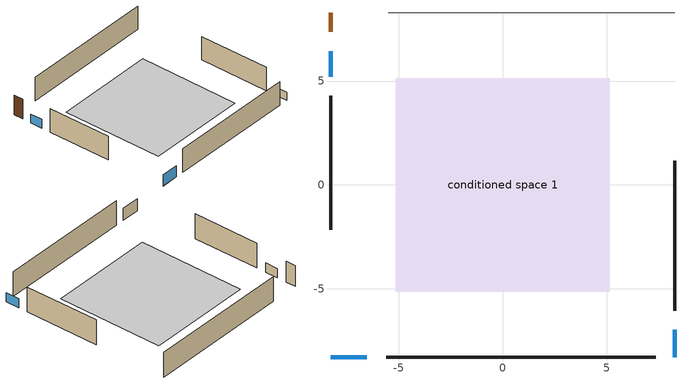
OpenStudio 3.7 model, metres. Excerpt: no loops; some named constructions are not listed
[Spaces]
conditioned space 1
 floor foundation (Slab1 construction): -5.14,-5.14 -5.14,5.14 5.14,5.14 5.14,-5.14 z0
 wall outside (Wall1 construction): 8.28,-6.04 8.28,1.17 z0:2.44
 wall outside (Wall2 construction): -5.61,-8.28 7.35,-8.28 z0:2.44
 wall outside (Wall3 construction): -8.28,4.28 -8.28,-2.16 z0:2.44
 wall outside (AdiabaticWallConstruction): 8.28,-8.29 8.28,-6.97 z0:0.85; -8.28,-8.28 -6.54,-8.28 z0:1.16; -8.28,6.44 -8.28,5.21 z0:0.92
 wall outside (AdiabaticWallConstruction 1): -8.28,8.28 -8.28,7.37 z0:2.03
 wall adiabatic (Wall4 construction): 8.28,8.28 -5.51,8.28 z0:2.44
 window (WindowConstruction): 8.28,-8.28 8.28,-6.97 z0:0.85
 window (WindowConstruction 1): -8.28,-8.28 -6.54,-8.28 z0:1.16
 window (WindowConstruction 2): -8.28,6.44 -8.28,5.21 z0:0.91
 door (Door): -8.28,8.28 -8.28,7.37 z0:2.03
 ceiling adiabatic (Floor1 construction): 5.14,-5.14 5.14,5.14 -5.14,5.14 -5.14,-5.14 z0
[Schedule:Day]
heating setpoint allday1; cooling setpoint allday1: 6, 0, 16.3889, 21, 0, 19.7222, 24, 0, 16.3889
exterior lighting schedule weekday3; exterior lighting schedule weekday5: 5, 0, 0.346085, 6, 0, 0.278373, 7, 0, 0.263325, 8, 0, 0.255802, 9, 0, 0.248278, 10, 0, 0.21066, 11, 0, 0.165519, 12, 0, 0.112854, 13, 0, 0.090283, 15, 0, 0.0827594, 16, 0, 0.090283, 17, 0, 0.142948, 18, 0, 0.278373, 19, 0, 0.368656, 20, 0, 0.489033, 21, 0, 0.684646, 22, 0, 0.789976, 23, 0, 0.684646, 24, 0, 0.473986
exterior lighting schedule weekend3; exterior lighting schedule weekend5: 2, 0, 0.346085, 4, 0, 0.338561, 5, 0, 0.346085, 6, 0, 0.338561, 7, 0, 0.331038, 8, 0, 0.308467, 9, 0, 0.270849, 10, 0, 0.225707, 11, 0, 0.180566, 12, 0, 0.120377, 13, 0, 0.090283, 15, 0, 0.0827594, 16, 0, 0.090283, 17, 0, 0.142948, 18, 0, 0.285896, 19, 0, 0.361132, 20, 0, 0.451415, 21, 0, 0.624457, 22, 0, 0.737311, 23, 0, 0.639504, 24, 0, 0.443891
exterior lighting schedule weekday4: 5, 0, 0.344691, 6, 0, 0.277251, 7, 0, 0.262265, 8, 0, 0.254771, 9, 0, 0.247278, 10, 0, 0.209812, 11, 0, 0.164852, 12, 0, 0.112399, 13, 0, 0.0899193, 15, 0, 0.082426, 16, 0, 0.0899193, 17, 0, 0.142372, 18, 0, 0.277251, 19, 0, 0.367171, 20, 0, 0.487063, 21, 0, 0.681888, 22, 0, 0.786794, 23, 0, 0.681888, 24, 0, 0.472076
exterior lighting schedule weekend4: 2, 0, 0.344691, 4, 0, 0.337197, 5, 0, 0.344691, 6, 0, 0.337197, 7, 0, 0.329704, 8, 0, 0.307224, 9, 0, 0.269758, 10, 0, 0.224798, 11, 0, 0.179839, 12, 0, 0.119892, 13, 0, 0.0899193, 15, 0, 0.082426, 16, 0, 0.0899193, 17, 0, 0.142372, 18, 0, 0.284744, 19, 0, 0.359677, 20, 0, 0.449597, 21, 0, 0.621942, 22, 0, 0.734341, 23, 0, 0.636928, 24, 0, 0.442103
exterior lighting schedule weekday6; exterior lighting schedule weekday9: 5, 0, 0.28823, 6, 0, 0.231837, 7, 0, 0.219305, 8, 0, 0.213039, 9, 0, 0.206773, 10, 0, 0.175444, 11, 0, 0.137849, 12, 0, 0.093988, 13, 0, 0.0751904, 15, 0, 0.0689245, 16, 0, 0.0751904, 17, 0, 0.119051, 18, 0, 0.231837, 19, 0, 0.307027, 20, 0, 0.407281, 21, 0, 0.570194, 22, 0, 0.657916, 23, 0, 0.570194, 24, 0, 0.394749
exterior lighting schedule weekend6; exterior lighting schedule weekend9: 2, 0, 0.28823, 4, 0, 0.281964, 5, 0, 0.28823, 6, 0, 0.281964, 7, 0, 0.275698, 8, 0, 0.2569, 9, 0, 0.225571, 10, 0, 0.187976, 11, 0, 0.150381, 12, 0, 0.100254, 13, 0, 0.0751904, 15, 0, 0.0689245, 16, 0, 0.0751904, 17, 0, 0.119051, 18, 0, 0.238103, 19, 0, 0.300761, 20, 0, 0.375952, 21, 0, 0.520067, 22, 0, 0.614055, 23, 0, 0.532598, 24, 0, 0.369686
exterior lighting schedule weekday7: 5, 0, 0.286139, 6, 0, 0.230155, 7, 0, 0.217714, 8, 0, 0.211494, 9, 0, 0.205273, 10, 0, 0.174171, 11, 0, 0.136849, 12, 0, 0.0933061, 13, 0, 0.0746448, 15, 0, 0.0684244, 16, 0, 0.0746448, 17, 0, 0.118188, 18, 0, 0.230155, 19, 0, 0.3048, 20, 0, 0.404326, 21, 0, 0.566057, 22, 0, 0.653142, 23, 0, 0.566057, 24, 0, 0.391885
exterior lighting schedule weekend7: 2, 0, 0.286139, 4, 0, 0.279918, 5, 0, 0.286139, 6, 0, 0.279918, 7, 0, 0.273698, 8, 0, 0.255037, 9, 0, 0.223935, 10, 0, 0.186612, 11, 0, 0.14929, 12, 0, 0.0995265, 13, 0, 0.0746448, 15, 0, 0.0684244, 16, 0, 0.0746448, 17, 0, 0.118188, 18, 0, 0.236375, 19, 0, 0.298579, 20, 0, 0.373224, 21, 0, 0.516294, 22, 0, 0.6096, 23, 0, 0.528734, 24, 0, 0.367004
exterior lighting schedule weekday10: 5, 0, 0.345039, 6, 0, 0.277532, 7, 0, 0.26253, 8, 0, 0.255029, 9, 0, 0.247528, 10, 0, 0.210024, 11, 0, 0.165019, 12, 0, 0.112513, 13, 0, 0.0900102, 15, 0, 0.0825094, 16, 0, 0.0900102, 17, 0, 0.142516, 18, 0, 0.277532, 19, 0, 0.367542, 20, 0, 0.487555, 21, 0, 0.682578, 22, 0, 0.787589, 23, 0, 0.682578, 24, 0, 0.472554
exterior lighting schedule weekend10: 2, 0, 0.345039, 4, 0, 0.337538, 5, 0, 0.345039, 6, 0, 0.337538, 7, 0, 0.330038, 8, 0, 0.307535, 9, 0, 0.270031, 10, 0, 0.225026, 11, 0, 0.18002, 12, 0, 0.120014, 13, 0, 0.0900102, 15, 0, 0.0825094, 16, 0, 0.0900102, 17, 0, 0.142516, 18, 0, 0.285032, 19, 0, 0.360041, 20, 0, 0.450051, 21, 0, 0.622571, 22, 0, 0.735084, 23, 0, 0.637572, 24, 0, 0.44255
exterior lighting schedule weekday11: 5, 0, 0.343994, 6, 0, 0.276691, 7, 0, 0.261734, 8, 0, 0.254256, 9, 0, 0.246778, 10, 0, 0.209387, 11, 0, 0.164519, 12, 0, 0.112172, 13, 0, 0.0897375, 15, 0, 0.0822593, 16, 0, 0.0897375, 17, 0, 0.142084, 18, 0, 0.276691, 19, 0, 0.366428, 20, 0, 0.486078, 21, 0, 0.680509, 22, 0, 0.785203, 23, 0, 0.680509, 24, 0, 0.471122
exterior lighting schedule weekend11: 2, 0, 0.343994, 4, 0, 0.336516, 5, 0, 0.343994, 6, 0, 0.336516, 7, 0, 0.329037, 8, 0, 0.306603, 9, 0, 0.269212, 10, 0, 0.224344, 11, 0, 0.179475, 12, 0, 0.11965, 13, 0, 0.0897375, 15, 0, 0.0822593, 16, 0, 0.0897375, 17, 0, 0.142084, 18, 0, 0.284169, 19, 0, 0.35895, 20, 0, 0.448687, 21, 0, 0.620684, 22, 0, 0.732856, 23, 0, 0.63564, 24, 0, 0.441209
exterior lighting schedule weekday12: 5, 0, 0.434959, 6, 0, 0.349858, 7, 0, 0.330947, 8, 0, 0.321491, 9, 0, 0.312035, 10, 0, 0.264757, 11, 0, 0.208024, 12, 0, 0.141834, 13, 0, 0.113467, 15, 0, 0.104012, 16, 0, 0.113467, 17, 0, 0.179657, 18, 0, 0.349858, 19, 0, 0.463325, 20, 0, 0.614615, 21, 0, 0.860461, 22, 0, 0.99284, 23, 0, 0.860461, 24, 0, 0.595704
exterior lighting schedule weekend12: 2, 0, 0.434959, 4, 0, 0.425503, 5, 0, 0.434959, 6, 0, 0.425503, 7, 0, 0.416047, 8, 0, 0.38768, 9, 0, 0.340402, 10, 0, 0.283669, 11, 0, 0.226935, 12, 0, 0.15129, 13, 0, 0.113467, 15, 0, 0.104012, 16, 0, 0.113467, 17, 0, 0.179657, 18, 0, 0.359314, 19, 0, 0.45387, 20, 0, 0.567337, 21, 0, 0.784816, 22, 0, 0.926651, 23, 0, 0.803728, 24, 0, 0.557882
cooling season schedule allday1; cooling season schedule allday12: 24, 0, 0
cooling season schedule allday3; natural vent schedule avail day: 24, 0, 1
